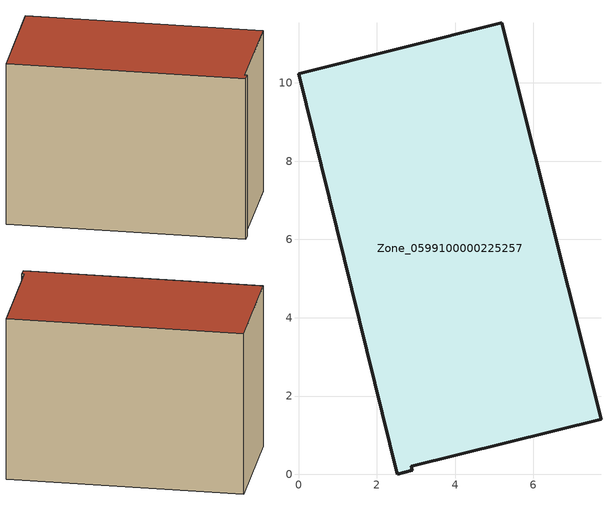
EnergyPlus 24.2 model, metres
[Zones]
Zone_0599100000225257
 floor ground (C_G): 0,10.24 5.2,11.54 7.73,1.41 2.88,0.2 2.91,0.1 2.53,0 z0
 wall outside (C_F): 5.2,11.54 0,10.24 2.53,0 2.91,0.1 2.88,0.2 7.73,1.41 5.2,11.54 z0:7.57
 roof outside (C_R): 2.91,0.1 2.88,0.2 7.73,1.41 5.2,11.54 0,10.24 2.53,0 z7.57
[BUILDING]
Pand.0599100000225257: North Axis=0; Terrain=City; Loads Convergence Tolerance Value=0.04; Temperature Convergence Tolerance Value=0.4; Solar Distribution=FullExterior; Maximum Number of Warmup Days=25; Minimum Number of Warmup Days=1
[Site:Location]
Rotterdam.The.Hague.AP_ZH_NLD Design_Conditions: Latitude=51.96; Longitude=4.45; Time Zone=1; Elevation=-4.5
[SITE:GROUNDTEMPERATURE:BUILDINGSURFACE]
18, 18, 18, 18, 18, 18, 18, 18, 18, 18, 18, 18
[MATERIAL] Thermal Absorptance=0.9; Solar Absorptance=0.7; Visible Absorptance=0.7
Name | Roughness | Thickness | Conductivity | Density | Specific Heat
G.TC.1975-1991 | MediumSmooth | 0.15 | 0.288461 | 540 | 1210
F.TC.1975-1991 | Rough | 0.3 | 0.230769 | 1920 | 840
R.TC.1975-1991 | MediumRough | 0.2 | 0.153846 | 1500 | 1000
[CONSTRUCTION]
C_G: G.TC.1975-1991
C_F: F.TC.1975-1991
C_R: R.TC.1975-1991
[ZONE]
Zone_0599100000225257: Type=1; Multiplier=1; Ceiling Height=Autocalculate; Volume=Autocalculate; Floor Area=autocalculate; Part of Total Floor Area=Yes
[ZONEINFILTRATION:DESIGNFLOWRATE]
Infil_Zone_0599100000225257: Zone or ZoneList or Space or SpaceList=Zone_0599100000225257; Schedule=AlwaysOn; Design Flow Rate Calculation Method=Flow/Area; Flow Rate per Floor Area=0.003; Constant Term Coefficient=1; Temperature Term Coefficient=0; Velocity Term Coefficient=0; Velocity Squared Term Coefficient=0
[HVACTEMPLATE:ZONE:IDEALLOADSAIRSYSTEM]
Zone_0599100000225257: Maximum Heating Supply Air Temperature=50; Minimum Cooling Supply Air Temperature=13; Maximum Heating Supply Air Humidity Ratio=0.0156; Minimum Cooling Supply Air Humidity Ratio=0.0077; Heating Limit=NoLimit; Cooling Limit=NoLimit; Dehumidification Control Type=ConstantSensibleHeatRatio; Cooling Sensible Heat Ratio=0.7; Dehumidification Setpoint=60; Humidification Control Type=None; Humidification Setpoint=30; Outdoor Air Method=None; Outdoor Air Flow Rate per Person=0.00944; Outdoor Air Flow Rate per Zone Floor Area=0; Outdoor Air Flow Rate per Zone=0; Demand Controlled Ventilation Type=None; Outdoor Air Economizer Type=NoEconomizer; Heat Recovery Type=None; Sensible Heat Recovery Effectiveness=0.7; Latent Heat Recovery Effectiveness=0.65
[ZONECONTROL:THERMOSTAT]
ThermostatControl_Zone_0599100000225257: Zone or ZoneList=Zone_0599100000225257; Control Type Schedule=DualSetpointControlType; Control 1=Thermostat_Zone_0599100000225257; Temperature Difference Between Cutout And Setpoint=0
[THERMOSTATSETPOINT:DUALSETPOINT]
Thermostat_Zone_0599100000225257: Heating Setpoint Temperature Schedule=HeatingSetpoint_Zone_0599100000225257; Cooling Setpoint Temperature Schedule=CoolingSetpoint_Zone_0599100000225257
[SCHEDULE:COMPACT]
HeatingSetpoint_Zone_0599100000225257: Through: 12/31, For: AllDays, Until: 24:00, 21
CoolingSetpoint_Zone_0599100000225257: Through: 12/31, For: AllDays, Until: 24:00, 24
DualSetpointControlType: Through: 12/31, For: AllDays, Until: 24:00, 4
AlwaysOn: Through: 12/31, For: AllDays, Until: 24:00, 1
